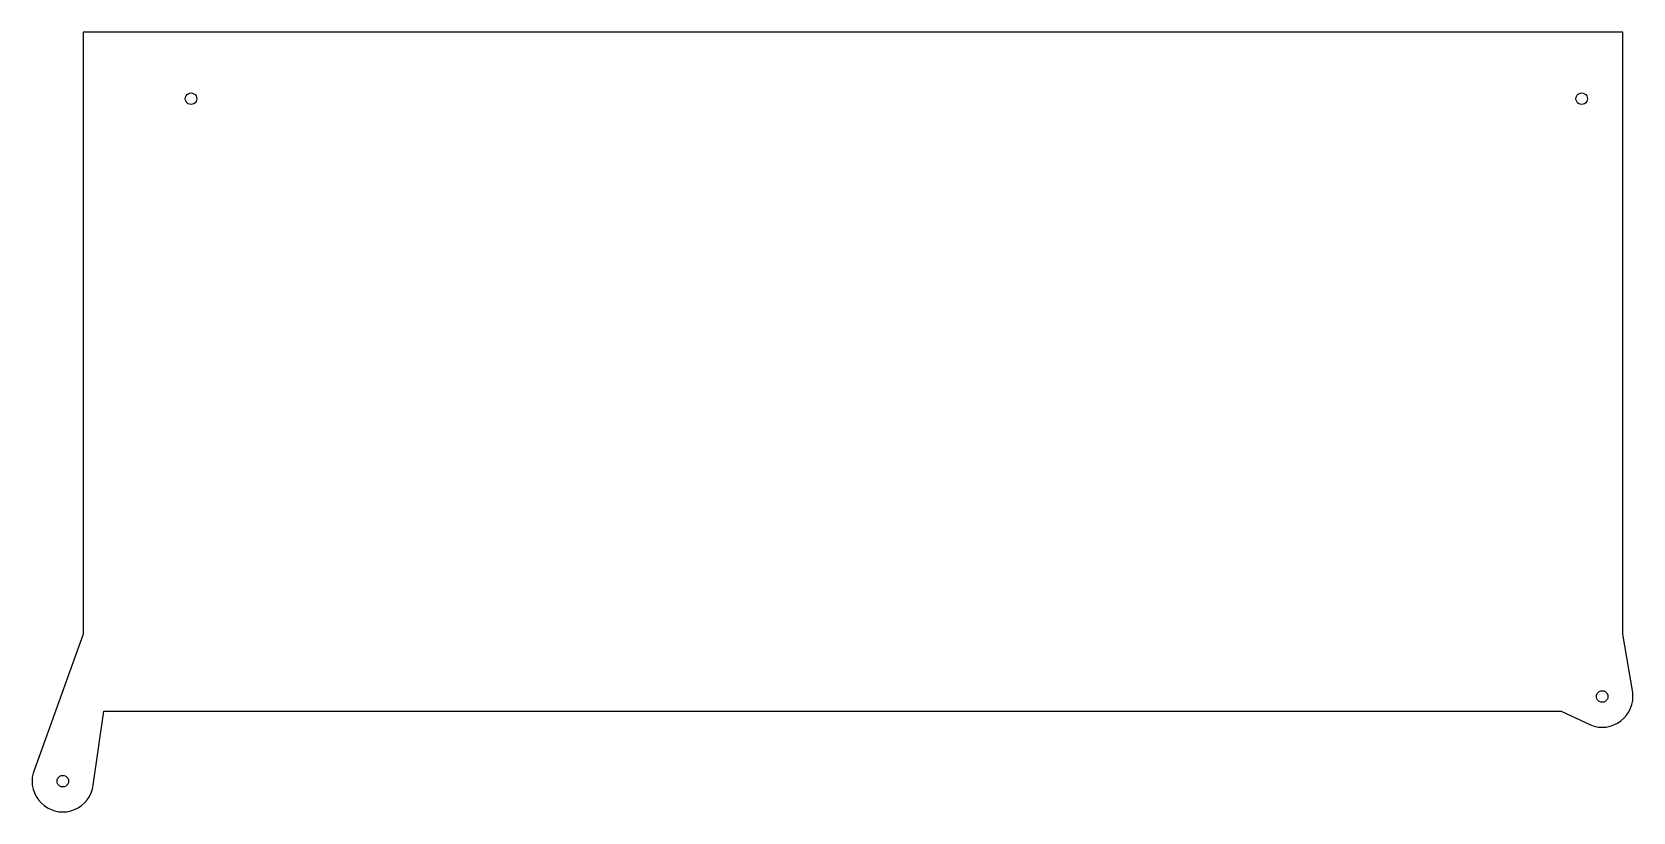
# Model space of a CAD drawing. Header units: metres. Extents: x -312 to 312, y -30 to 274.
import ezdxf

# ---------------------------------------------------------------- set-up
doc = ezdxf.new("R2010")
doc.units = ezdxf.units.M

msp = doc.modelspace()

# ---------------------------------------------------------------- linework, layer by layer
for p, q in [((308, 274), (-292, 274)), ((-292, 274), (-292, 39.3078)), ((308, 39.3078), (308, 274)), ((-251.591, 249.591), (-251.125, 249.949)), ((-251.125, 249.949), (-250.582, 250.173)), ((-250.582, 250.173), (-250, 250.25)), ((-250, 250.25), (-249.418, 250.173)), ((-249.418, 250.173), (-248.875, 249.949)), ((-248.875, 249.949), (-248.409, 249.591)), ((290.409, 249.591), (290.875, 249.949)), ((290.875, 249.949), (291.418, 250.173)), ((291.418, 250.173), (292, 250.25)), ((292, 250.25), (292.582, 250.173)), ((292.582, 250.173), (293.125, 249.949)), ((293.125, 249.949), (293.591, 249.591)), ((-252.25, 248), (-252.173, 248.582)), ((-252.173, 247.418), (-252.25, 248)), ((-252.173, 248.582), (-251.949, 249.125)), ((-251.949, 246.875), (-252.173, 247.418)), ((-251.949, 249.125), (-251.591, 249.591)), ((-251.591, 246.409), (-251.949, 246.875)), ((-251.125, 246.051), (-251.591, 246.409)), ((-250.582, 245.827), (-251.125, 246.051)), ((-250, 245.75), (-250.582, 245.827)), ((-249.418, 245.827), (-250, 245.75)), ((-248.875, 246.051), (-249.418, 245.827)), ((-248.409, 246.409), (-248.875, 246.051)), ((-248.409, 249.591), (-248.051, 249.125)), ((-248.051, 246.875), (-248.409, 246.409)), ((-248.051, 249.125), (-247.827, 248.582)), ((-247.827, 247.418), (-248.051, 246.875)), ((-247.827, 248.582), (-247.75, 248)), ((-247.75, 248), (-247.827, 247.418)), ((289.75, 248), (289.827, 248.582)), ((289.827, 247.418), (289.75, 248)), ((289.827, 248.582), (290.051, 249.125)), ((290.051, 246.875), (289.827, 247.418)), ((290.051, 249.125), (290.409, 249.591)), ((290.409, 246.409), (290.051, 246.875)), ((290.875, 246.051), (290.409, 246.409)), ((291.418, 245.827), (290.875, 246.051)), ((292, 245.75), (291.418, 245.827)), ((292.582, 245.827), (292, 245.75)), ((293.125, 246.051), (292.582, 245.827)), ((293.591, 246.409), (293.125, 246.051)), ((293.591, 249.591), (293.949, 249.125)), ((293.949, 246.875), (293.591, 246.409)), ((293.949, 249.125), (294.173, 248.582)), ((294.173, 247.418), (293.949, 246.875)), ((294.173, 248.582), (294.25, 248)), ((294.25, 248), (294.173, 247.418)), ((-292, 39.3078), (-311.087, -13.4078)), ((311.897, 16.5663), (308, 39.3078)), ((297.75, 15), (297.827, 15.5823)), ((297.827, 14.4176), (297.75, 15)), ((297.827, 15.5823), (298.051, 16.125)), ((298.051, 13.875), (297.827, 14.4176)), ((298.051, 16.125), (298.409, 16.591)), ((298.409, 13.409), (298.051, 13.875)), ((298.409, 16.591), (298.875, 16.9485)), ((298.875, 13.0514), (298.409, 13.409)), ((298.875, 16.9485), (299.418, 17.1733)), ((299.418, 12.8267), (298.875, 13.0514)), ((299.418, 17.1733), (300, 17.25)), ((300, 12.75), (299.418, 12.8267)), ((300, 17.25), (300.582, 17.1733)), ((300.582, 12.8267), (300, 12.75)), ((300.582, 17.1733), (301.125, 16.9485)), ((301.125, 13.0514), (300.582, 12.8267)), ((301.125, 16.9485), (301.591, 16.591)), ((301.591, 13.409), (301.125, 13.0514)), ((301.591, 16.591), (301.949, 16.125)), ((301.949, 13.875), (301.591, 13.409)), ((301.949, 16.125), (302.173, 15.5823)), ((302.173, 14.4176), (301.949, 13.875)), ((302.173, 15.5823), (302.25, 15)), ((302.25, 15), (302.173, 14.4176)), ((311.591, 11.8942), (311.897, 13.4337)), ((312, 15), (311.897, 16.5663)), ((311.897, 13.4337), (312, 15)), ((-288.103, -19.5663), (-284, 9.30785)), ((-284, 9.30785), (284, 9.30785)), ((284, 9.30785), (295.408, 3.91344)), ((307.305, 5.47975), (308.485, 6.51471)), ((308.485, 6.51471), (309.52, 7.69485)), ((309.52, 7.69485), (310.392, 9)), ((310.392, 9), (311.087, 10.4078)), ((311.087, 10.4078), (311.591, 11.8942)), ((295.408, 3.91344), (296.894, 3.40889)), ((296.894, 3.40889), (298.434, 3.10266)), ((298.434, 3.10266), (300, 3)), ((300, 3), (301.566, 3.10266)), ((301.566, 3.10266), (303.106, 3.40889)), ((303.106, 3.40889), (304.592, 3.91344)), ((304.592, 3.91344), (306, 4.60768)), ((306, 4.60768), (307.305, 5.47975)), ((-311.897, -16.4337), (-312, -18)), ((-312, -18), (-311.897, -19.5663)), ((-311.591, -14.8942), (-311.897, -16.4337)), ((-311.087, -13.4078), (-311.591, -14.8942)), ((-302.25, -18), (-302.173, -17.4176)), ((-302.173, -18.5823), (-302.25, -18)), ((-302.173, -17.4176), (-301.949, -16.875)), ((-301.949, -19.125), (-302.173, -18.5823)), ((-301.949, -16.875), (-301.591, -16.409)), ((-301.591, -16.409), (-301.125, -16.0514)), ((-301.125, -16.0514), (-300.582, -15.8267)), ((-300.582, -15.8267), (-300, -15.75)), ((-300, -15.75), (-299.418, -15.8267)), ((-299.418, -15.8267), (-298.875, -16.0514)), ((-298.875, -16.0514), (-298.409, -16.409)), ((-298.409, -16.409), (-298.051, -16.875)), ((-298.051, -16.875), (-297.827, -17.4176)), ((-297.827, -18.5823), (-298.051, -19.125)), ((-297.827, -17.4176), (-297.75, -18)), ((-297.75, -18), (-297.827, -18.5823)), ((-311.897, -19.5663), (-311.591, -21.1058)), ((-311.591, -21.1058), (-311.087, -22.5922)), ((-311.087, -22.5922), (-310.392, -24)), ((-310.392, -24), (-309.52, -25.3051)), ((-301.591, -19.591), (-301.949, -19.125)), ((-301.125, -19.9485), (-301.591, -19.591)), ((-300.582, -20.1733), (-301.125, -19.9485)), ((-300, -20.25), (-300.582, -20.1733)), ((-299.418, -20.1733), (-300, -20.25)), ((-298.875, -19.9485), (-299.418, -20.1733)), ((-298.409, -19.591), (-298.875, -19.9485)), ((-298.051, -19.125), (-298.409, -19.591)), ((-290.48, -25.3051), (-289.608, -24)), ((-289.608, -24), (-288.913, -22.5922)), ((-288.913, -22.5922), (-288.409, -21.1058)), ((-288.409, -21.1058), (-288.103, -19.5663)), ((-309.52, -25.3051), (-308.485, -26.4853)), ((-308.485, -26.4853), (-307.305, -27.5202)), ((-307.305, -27.5202), (-306, -28.3923)), ((-306, -28.3923), (-304.592, -29.0865)), ((-304.592, -29.0865), (-303.106, -29.5911)), ((-303.106, -29.5911), (-301.566, -29.8973)), ((-301.566, -29.8973), (-300, -30)), ((-300, -30), (-298.434, -29.8973)), ((-298.434, -29.8973), (-296.894, -29.5911)), ((-296.894, -29.5911), (-295.408, -29.0865)), ((-295.408, -29.0865), (-294, -28.3923)), ((-294, -28.3923), (-292.695, -27.5202)), ((-292.695, -27.5202), (-291.515, -26.4853)), ((-291.515, -26.4853), (-290.48, -25.3051))]:
    msp.add_line(p, q)

doc.saveas('drawing.dxf')
